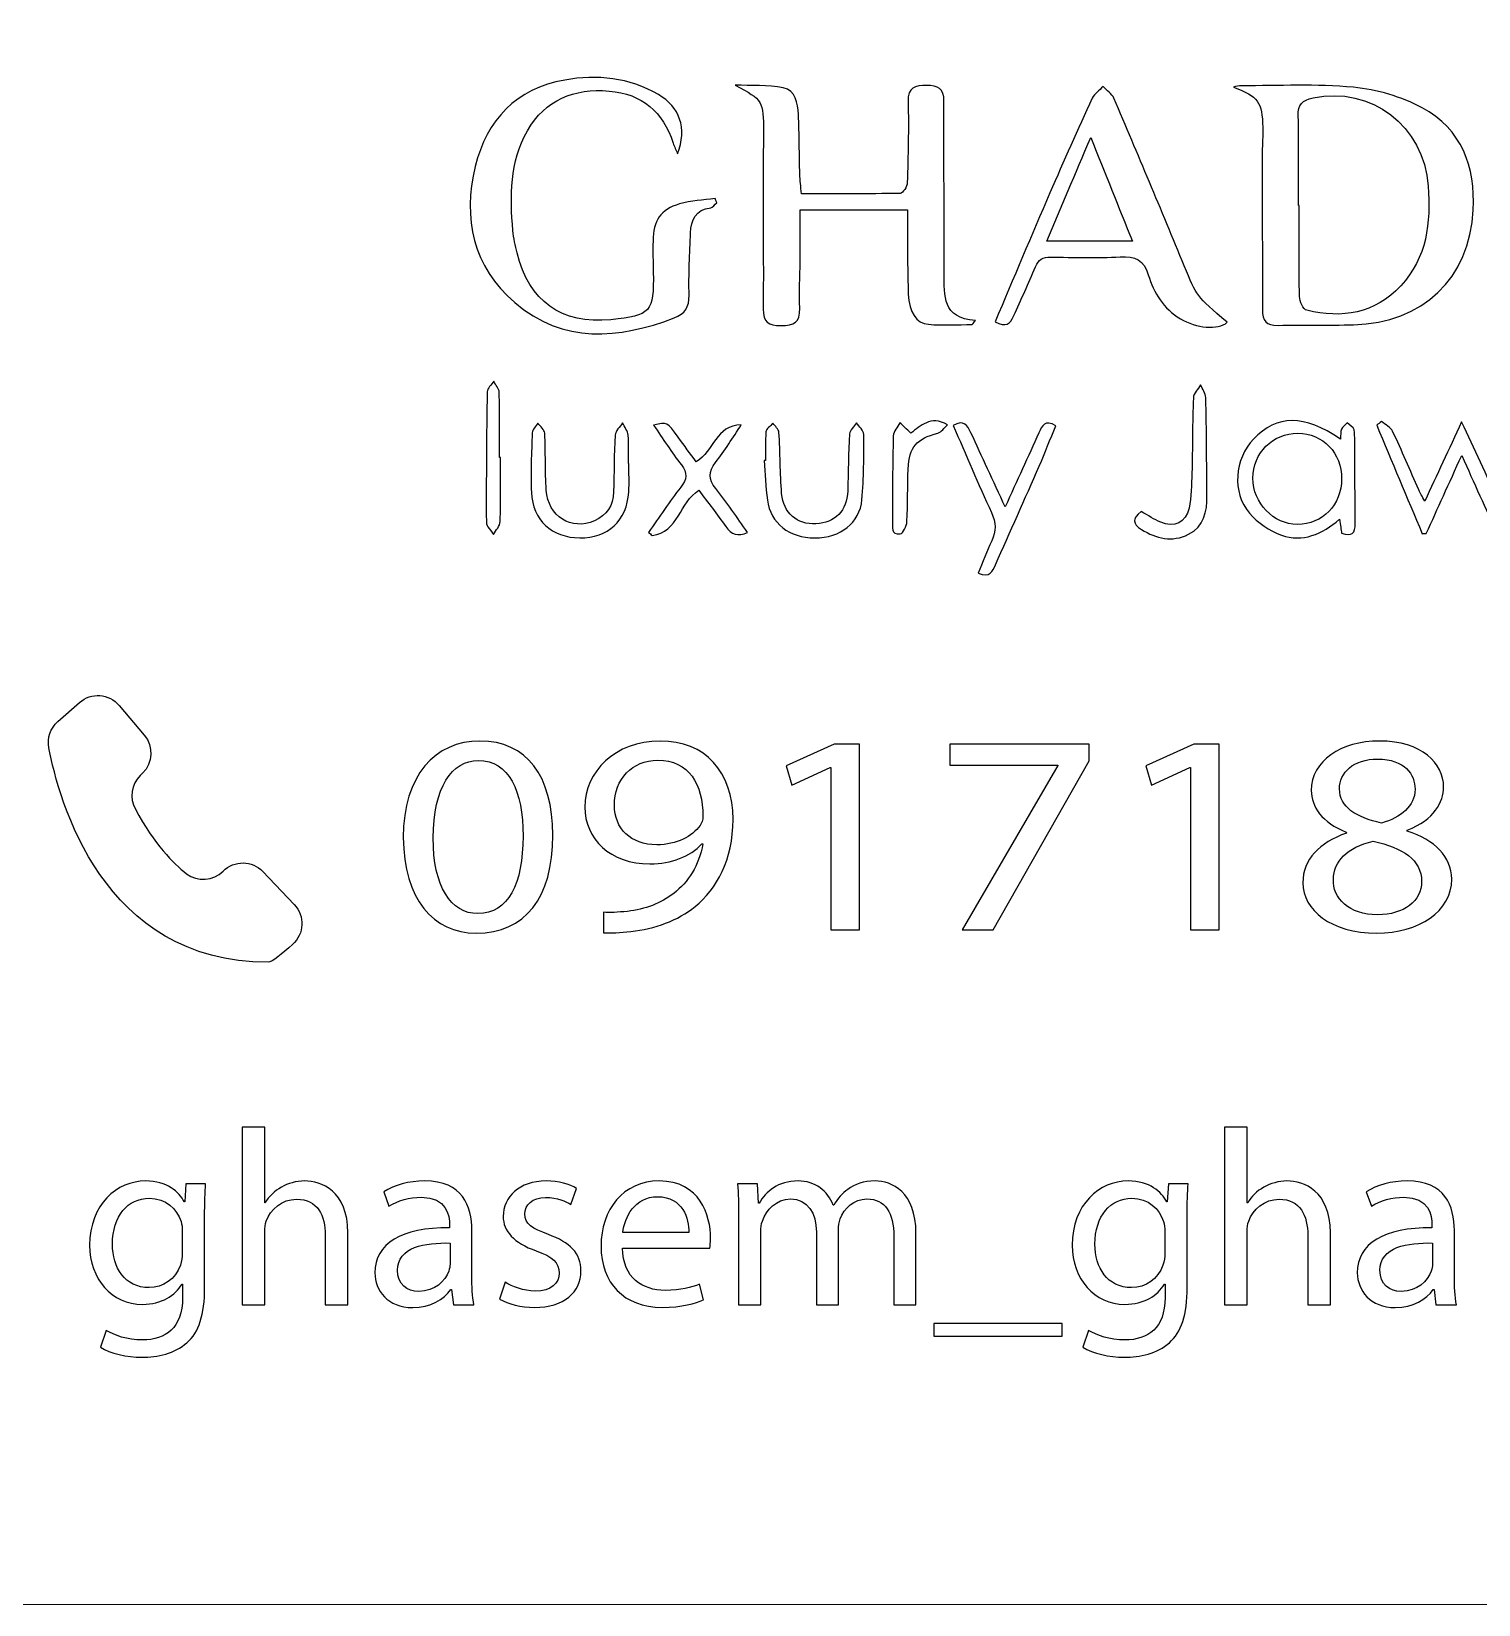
# Model space of a CAD drawing. Header units: millimetres. Extents: x -576 to 618, y 160 to 343.
# Drawn here: x 464.28 to 481.57, y 223.7 to 242.49 of the extents above; entities that cross this region are included whole.
import ezdxf

# ---------------------------------------------------------------- set-up
doc = ezdxf.new("R2010")
doc.units = ezdxf.units.MM
doc.header["$MEASUREMENT"] = 0
doc.layers.add('Layer 1', color=7, linetype='Continuous')

msp = doc.modelspace()

# ---------------------------------------------------------------- linework, layer by layer
at = {"layer": 'Layer 1', "color": 250, "lineweight": 18}
msp.add_open_spline([(461.3217, 263.5001), (461.3217, 263.5001), (495.1517, 263.5001), (495.1517, 263.5001), (496.7957, 263.5001), (498.1367, 262.1591), (498.1367, 260.5151), (498.1367, 260.5151), (498.1367, 226.6851), (498.1367, 226.6851), (498.1367, 225.0411), (496.7957, 223.7001), (495.1517, 223.7001), (495.1517, 223.7001), (461.3217, 223.7001), (461.3217, 223.7001), (459.6777, 223.7001), (458.3367, 225.0411), (458.3367, 226.6851), (458.3367, 226.6851), (458.3367, 260.5151), (458.3367, 260.5151), (458.3367, 262.1591), (459.6777, 263.5001), (461.3217, 263.5001)], degree=3, knots=[0, 0, 0, 0, 0.125, 0.125, 0.125, 0.25, 0.25, 0.25, 0.375, 0.375, 0.375, 0.5, 0.5, 0.5, 0.625, 0.625, 0.625, 0.75, 0.75, 0.75, 0.875, 0.875, 0.875, 1, 1, 1, 1], dxfattribs=at)
at = {"layer": 'Layer 1', "color": 230}
for points, knots in [([(471.998, 241.0265), (471.9802, 241.07), (471.9593, 241.1121), (471.9449, 241.1566), (471.8239, 241.5286), (471.5755, 241.7452), (471.1805, 241.7773), (470.7618, 241.8116), (470.4192, 241.6771), (470.2039, 241.3002), (469.9911, 240.9283), (469.9954, 240.5196), (470.0305, 240.1099), (470.0383, 240.0203), (470.0613, 239.9317), (470.0822, 239.844), (470.2174, 239.2684), (470.6126, 238.9875), (471.2026, 239.0465), (471.6778, 239.0946), (471.7172, 239.1389), (471.7072, 239.6122), (471.7047, 239.7367), (471.7028, 239.8616), (471.7044, 239.986), (471.7066, 240.2269), (471.7958, 240.3642), (472.0211, 240.4287), (472.158, 240.4678), (472.3044, 240.4733), (472.4463, 240.4939), (472.4529, 240.4768), (472.4594, 240.4602), (472.466, 240.4431), (472.442, 240.4222), (472.4195, 240.3851), (472.3933, 240.3826), (472.2111, 240.3632), (472.1606, 240.2366), (472.153, 240.0852), (472.1406, 239.8365), (472.13, 239.5869), (472.1353, 239.3376), (472.1381, 239.1966), (472.086, 239.1158), (471.958, 239.0674), (471.2912, 238.8141), (470.6332, 238.7564), (470.0526, 239.2524), (469.5524, 239.6802), (469.4298, 240.2547), (469.5812, 240.8756), (469.7172, 241.4321), (470.0716, 241.8081), (470.651, 241.909), (471.0355, 241.976), (471.4198, 241.9408), (471.7689, 241.7352), (472.0223, 241.5853), (472.1153, 241.338), (471.998, 241.0265)], [0, 0, 0, 0, 0.05, 0.05, 0.05, 0.1, 0.1, 0.1, 0.15, 0.15, 0.15, 0.2, 0.2, 0.2, 0.25, 0.25, 0.25, 0.3, 0.3, 0.3, 0.35, 0.35, 0.35, 0.4, 0.4, 0.4, 0.45, 0.45, 0.45, 0.5, 0.5, 0.5, 0.55, 0.55, 0.55, 0.6, 0.6, 0.6, 0.65, 0.65, 0.65, 0.7, 0.7, 0.7, 0.75, 0.75, 0.75, 0.8, 0.8, 0.8, 0.85, 0.85, 0.85, 0.9, 0.9, 0.9, 0.95, 0.95, 0.95, 1, 1, 1, 1]), ([(475.5177, 238.9875), (475.3436, 238.9875), (475.1686, 238.976), (474.996, 238.9913), (474.8466, 239.0043), (474.7627, 239.1345), (474.7542, 239.3517), (474.7436, 239.6234), (474.7455, 239.8958), (474.7427, 240.1682), (474.7421, 240.229), (474.7427, 240.2899), (474.7427, 240.3601), (474.7427, 240.3601), (473.4625, 240.3601), (473.4625, 240.3601), (473.4625, 240.1494), (473.4638, 239.9466), (473.4622, 239.7442), (473.4606, 239.557), (473.4457, 239.3694), (473.4563, 239.1828), (473.4659, 239.0088), (473.3861, 238.9776), (473.2335, 238.9766), (473.0831, 238.9753), (473.0185, 239.0159), (473.0204, 239.176), (473.0254, 239.6746), (473.0191, 240.1738), (473.0185, 240.6727), (473.0185, 240.8771), (473.0229, 241.0811), (473.0232, 241.2852), (473.0238, 241.6611), (473.0176, 241.6702), (472.6865, 241.8478), (472.8784, 241.839), (473.0746, 241.8518), (473.2609, 241.8147), (473.4073, 241.7853), (473.4354, 241.6312), (473.4413, 241.4977), (473.4519, 241.2596), (473.4516, 241.0215), (473.4581, 240.7835), (473.4603, 240.7108), (473.4697, 240.639), (473.4769, 240.5497), (473.8787, 240.5497), (474.2687, 240.547), (474.6584, 240.5554), (474.6884, 240.556), (474.7402, 240.6369), (474.7417, 240.6818), (474.7517, 241.0047), (474.7599, 241.3282), (474.7515, 241.6509), (474.7468, 241.8243), (474.8338, 241.8437), (474.9717, 241.8437), (475.1087, 241.8437), (475.181, 241.811), (475.1801, 241.6533), (475.1767, 240.9673), (475.1839, 240.2811), (475.1842, 239.5947), (475.1842, 239.3342), (475.1567, 239.0621), (475.5561, 239.0384), (475.5433, 239.0212), (475.5306, 239.0047), (475.5177, 238.9875)], [0, 0, 0, 0, 0.0416667, 0.0416667, 0.0416667, 0.0833333, 0.0833333, 0.0833333, 0.125, 0.125, 0.125, 0.1666667, 0.1666667, 0.1666667, 0.2083333, 0.2083333, 0.2083333, 0.25, 0.25, 0.25, 0.2916667, 0.2916667, 0.2916667, 0.3333333, 0.3333333, 0.3333333, 0.375, 0.375, 0.375, 0.4166667, 0.4166667, 0.4166667, 0.4583333, 0.4583333, 0.4583333, 0.5, 0.5, 0.5, 0.5416667, 0.5416667, 0.5416667, 0.5833333, 0.5833333, 0.5833333, 0.625, 0.625, 0.625, 0.6666667, 0.6666667, 0.6666667, 0.7083333, 0.7083333, 0.7083333, 0.75, 0.75, 0.75, 0.7916667, 0.7916667, 0.7916667, 0.8333333, 0.8333333, 0.8333333, 0.875, 0.875, 0.875, 0.9166667, 0.9166667, 0.9166667, 0.9583333, 0.9583333, 0.9583333, 1, 1, 1, 1]), ([(475.7905, 239.0221), (476.0117, 239.5426), (476.226, 240.053), (476.4457, 240.561), (476.6098, 240.9401), (476.779, 241.3173), (476.952, 241.6924), (476.9771, 241.7467), (477.0363, 241.785), (477.0797, 241.8306), (477.124, 241.7844), (477.1864, 241.746), (477.2101, 241.6908), (477.494, 241.0247), (477.7755, 240.3575), (478.0507, 239.6877), (478.1976, 239.3304), (478.1917, 239.328), (478.5636, 239.0147), (478.4529, 238.9208), (478.1923, 238.9429), (478.0039, 239.0574), (477.803, 239.1791), (477.6862, 239.3666), (477.621, 239.5804), (477.5661, 239.761), (477.4632, 239.8063), (477.2859, 239.7965), (477.0092, 239.7816), (476.7308, 239.7894), (476.4532, 239.7944), (476.3611, 239.7959), (476.3099, 239.766), (476.2741, 239.6789), (476.192, 239.4802), (476.0984, 239.2864), (476.0123, 239.0895), (475.9721, 238.9975), (475.919, 238.9492), (475.7905, 239.0221)], [0, 0, 0, 0, 0.0769231, 0.0769231, 0.0769231, 0.1538462, 0.1538462, 0.1538462, 0.2307692, 0.2307692, 0.2307692, 0.3076923, 0.3076923, 0.3076923, 0.3846154, 0.3846154, 0.3846154, 0.4615385, 0.4615385, 0.4615385, 0.5384615, 0.5384615, 0.5384615, 0.6153846, 0.6153846, 0.6153846, 0.6923077, 0.6923077, 0.6923077, 0.7692308, 0.7692308, 0.7692308, 0.8461538, 0.8461538, 0.8461538, 0.9230769, 0.9230769, 0.9230769, 1, 1, 1, 1]), ([(478.6398, 241.8248), (478.6707, 241.8304), (478.7013, 241.841), (478.7318, 241.8407), (479.1793, 241.8386), (479.6292, 241.8635), (480.0725, 241.8217), (480.3521, 241.7951), (480.6442, 241.7097), (480.8916, 241.5774), (481.3652, 241.325), (481.5293, 240.8704), (481.5022, 240.3583), (481.4582, 239.5337), (480.9, 239.0076), (480.0709, 238.9852), (479.7715, 238.9768), (479.471, 238.9876), (479.1711, 238.9786), (479.0277, 238.9745), (478.9833, 239.0348), (478.9836, 239.1686), (478.9852, 239.7518), (478.9808, 240.3349), (478.9799, 240.9178), (478.9799, 241.0594), (478.9893, 241.2008), (478.9873, 241.3424), (478.9833, 241.6466), (478.9312, 241.7134), (478.6398, 241.8248)], [0, 0, 0, 0, 0.1, 0.1, 0.1, 0.2, 0.2, 0.2, 0.3, 0.3, 0.3, 0.4, 0.4, 0.4, 0.5, 0.5, 0.5, 0.6, 0.6, 0.6, 0.7, 0.7, 0.7, 0.8, 0.8, 0.8, 0.9, 0.9, 0.9, 1, 1, 1, 1]), ([(479.4142, 240.4117), (479.4142, 240.4117), (479.4227, 240.4117), (479.4227, 240.4117), (479.4227, 240.0494), (479.4188, 239.6869), (479.4267, 239.3246), (479.4282, 239.2663), (479.4723, 239.168), (479.5131, 239.158), (479.9362, 239.0569), (480.3262, 239.1181), (480.6358, 239.4498), (480.9509, 239.787), (480.9958, 240.2073), (480.9642, 240.6407), (480.9115, 241.3646), (480.28, 241.8413), (479.5887, 241.695), (479.4607, 241.6681), (479.4082, 241.6176), (479.4114, 241.4819), (479.4202, 241.1252), (479.4142, 240.7686), (479.4142, 240.4117)], [0, 0, 0, 0, 0.125, 0.125, 0.125, 0.25, 0.25, 0.25, 0.375, 0.375, 0.375, 0.5, 0.5, 0.5, 0.625, 0.625, 0.625, 0.75, 0.75, 0.75, 0.875, 0.875, 0.875, 1, 1, 1, 1]), ([(476.9324, 241.2237), (476.7455, 240.7825), (476.5786, 240.3879), (476.4073, 239.9828), (476.4073, 239.9828), (477.4313, 239.9828), (477.4313, 239.9828), (477.2663, 240.3931), (477.1093, 240.7838), (476.9324, 241.2237)], [0, 0, 0, 0, 0.3333333, 0.3333333, 0.3333333, 0.6666667, 0.6666667, 0.6666667, 1, 1, 1, 1]), ([(469.8829, 237.3994), (469.8829, 237.1452), (469.8876, 236.8905), (469.8791, 236.6365), (469.8773, 236.5835), (469.8277, 236.5321), (469.7999, 236.4799), (469.7696, 236.5286), (469.7138, 236.5773), (469.7135, 236.6263), (469.711, 237.146), (469.7153, 237.6662), (469.7247, 238.186), (469.7253, 238.2278), (469.7743, 238.269), (469.8011, 238.3101), (469.8242, 238.2665), (469.8664, 238.2235), (469.8676, 238.1794), (469.8738, 237.9196), (469.8705, 237.6593), (469.8705, 237.3994), (469.8705, 237.3994), (469.8829, 237.3994), (469.8829, 237.3994)], [0, 0, 0, 0, 0.125, 0.125, 0.125, 0.25, 0.25, 0.25, 0.375, 0.375, 0.375, 0.5, 0.5, 0.5, 0.625, 0.625, 0.625, 0.75, 0.75, 0.75, 0.875, 0.875, 0.875, 1, 1, 1, 1]), ([(477.5364, 236.7547), (477.6209, 236.7075), (477.6917, 236.6595), (477.7688, 236.6264), (477.9261, 236.5588), (478.0727, 236.6258), (478.1073, 236.7943), (478.1354, 236.9309), (478.1376, 237.0739), (478.1414, 237.2149), (478.1495, 237.5144), (478.1473, 237.8142), (478.1595, 238.1138), (478.1616, 238.1656), (478.2153, 238.2159), (478.2453, 238.2664), (478.2671, 238.2161), (478.3067, 238.1659), (478.308, 238.1154), (478.3164, 237.725), (478.317, 237.3347), (478.3213, 236.944), (478.3236, 236.7534), (478.2876, 236.5768), (478.1008, 236.4826), (477.9051, 236.3844), (477.7167, 236.4308), (477.5379, 236.5413), (477.4319, 236.6071), (477.4281, 236.6742), (477.5364, 236.7547)], [0, 0, 0, 0, 0.1, 0.1, 0.1, 0.2, 0.2, 0.2, 0.3, 0.3, 0.3, 0.4, 0.4, 0.4, 0.5, 0.5, 0.5, 0.6, 0.6, 0.6, 0.7, 0.7, 0.7, 0.8, 0.8, 0.8, 0.9, 0.9, 0.9, 1, 1, 1, 1]), ([(474.7844, 237.6925), (474.9015, 237.7736), (475.0154, 237.9078), (475.2235, 237.7912), (475.1798, 237.7522), (475.1492, 237.7025), (475.1083, 237.6917), (474.8503, 237.6223), (474.7658, 237.5316), (474.7523, 237.2623), (474.7417, 237.0535), (474.7501, 236.8439), (474.7383, 236.6352), (474.7352, 236.5824), (474.6925, 236.4931), (474.6574, 236.4882), (474.5395, 236.4701), (474.5655, 236.5746), (474.5655, 236.6408), (474.5648, 236.9802), (474.5651, 237.3194), (474.5745, 237.6582), (474.5761, 237.7113), (474.6257, 237.7628), (474.6531, 237.8149), (474.6927, 237.7781), (474.7321, 237.7413), (474.7844, 237.6925)], [0, 0, 0, 0, 0.1111111, 0.1111111, 0.1111111, 0.2222222, 0.2222222, 0.2222222, 0.3333333, 0.3333333, 0.3333333, 0.4444444, 0.4444444, 0.4444444, 0.5555556, 0.5555556, 0.5555556, 0.6666667, 0.6666667, 0.6666667, 0.7777778, 0.7777778, 0.7777778, 0.8888889, 0.8888889, 0.8888889, 1, 1, 1, 1]), ([(479.9155, 237.6208), (479.9202, 237.672), (479.9158, 237.7088), (479.9286, 237.7372), (479.942, 237.7668), (479.9722, 237.7884), (479.9957, 237.8137), (480.0241, 237.7866), (480.0731, 237.7619), (480.078, 237.7307), (480.0915, 237.6473), (480.0874, 237.5616), (480.088, 237.4764), (480.0896, 237.1881), (480.089, 236.8995), (480.0927, 236.6109), (480.0939, 236.4979), (480.0527, 236.452), (479.9301, 236.4948), (479.923, 236.5404), (479.9155, 236.5894), (479.9042, 236.6621), (479.6959, 236.4845), (479.4649, 236.3819), (479.211, 236.4726), (479.0696, 236.5232), (478.9274, 236.6199), (478.8297, 236.7342), (478.6166, 236.9837), (478.6515, 237.3843), (478.878, 237.6205), (479.1573, 237.9126), (479.4786, 237.9169), (479.9155, 237.6208)], [0, 0, 0, 0, 0.0909091, 0.0909091, 0.0909091, 0.1818182, 0.1818182, 0.1818182, 0.2727273, 0.2727273, 0.2727273, 0.3636364, 0.3636364, 0.3636364, 0.4545455, 0.4545455, 0.4545455, 0.5454545, 0.5454545, 0.5454545, 0.6363636, 0.6363636, 0.6363636, 0.7272727, 0.7272727, 0.7272727, 0.8181818, 0.8181818, 0.8181818, 0.9090909, 0.9090909, 0.9090909, 1, 1, 1, 1]), ([(471.4159, 237.3272), (471.4159, 237.2142), (471.4218, 237.1004), (471.4149, 236.9881), (471.394, 236.6458), (471.1675, 236.4361), (470.8296, 236.4398), (470.496, 236.4439), (470.2667, 236.6508), (470.2526, 236.9815), (470.2424, 237.2183), (470.2526, 237.4564), (470.262, 237.6939), (470.2636, 237.7338), (470.3051, 237.7721), (470.3285, 237.8111), (470.3572, 237.7705), (470.4084, 237.7313), (470.4105, 237.6892), (470.4231, 237.4636), (470.4146, 237.2364), (470.4296, 237.0108), (470.4505, 236.6973), (470.7291, 236.5235), (471.0043, 236.6433), (471.1541, 236.7085), (471.2305, 236.8261), (471.2343, 236.9883), (471.2402, 237.2149), (471.238, 237.4411), (471.2521, 237.667), (471.2549, 237.7176), (471.3098, 237.765), (471.341, 237.8142), (471.364, 237.7646), (471.4028, 237.717), (471.4071, 237.6661), (471.4175, 237.554), (471.4102, 237.4402), (471.4102, 237.3272), (471.4102, 237.3272), (471.4159, 237.3272), (471.4159, 237.3272)], [0, 0, 0, 0, 0.0714286, 0.0714286, 0.0714286, 0.1428571, 0.1428571, 0.1428571, 0.2142857, 0.2142857, 0.2142857, 0.2857143, 0.2857143, 0.2857143, 0.3571429, 0.3571429, 0.3571429, 0.4285714, 0.4285714, 0.4285714, 0.5, 0.5, 0.5, 0.5714286, 0.5714286, 0.5714286, 0.6428571, 0.6428571, 0.6428571, 0.7142857, 0.7142857, 0.7142857, 0.7857143, 0.7857143, 0.7857143, 0.8571429, 0.8571429, 0.8571429, 0.9285714, 0.9285714, 0.9285714, 1, 1, 1, 1]), ([(472.8351, 236.5048), (472.7138, 236.4524), (472.6401, 236.4817), (472.5749, 236.575), (472.4716, 236.7229), (472.3593, 236.8646), (472.251, 237.0087), (472.0233, 236.8696), (472.0068, 236.5058), (471.6945, 236.4693), (471.68, 236.4814), (471.6657, 236.4936), (471.6517, 236.5054), (471.7793, 236.6868), (471.9004, 236.8733), (472.037, 237.0471), (472.1122, 237.1432), (472.1187, 237.2143), (472.0429, 237.3123), (471.9265, 237.463), (471.8236, 237.6246), (471.7122, 237.7853), (471.872, 237.8284), (471.8716, 237.828), (472.0058, 237.6415), (472.0773, 237.5417), (472.1512, 237.4437), (472.2204, 237.3497), (472.4352, 237.4745), (472.4501, 237.7882), (472.7593, 237.79), (472.6576, 237.6393), (472.5631, 237.4827), (472.4514, 237.3397), (472.364, 237.2278), (472.3628, 237.1416), (472.453, 237.0303), (472.5871, 236.8643), (472.705, 236.6855), (472.8351, 236.5048)], [0, 0, 0, 0, 0.0769231, 0.0769231, 0.0769231, 0.1538462, 0.1538462, 0.1538462, 0.2307692, 0.2307692, 0.2307692, 0.3076923, 0.3076923, 0.3076923, 0.3846154, 0.3846154, 0.3846154, 0.4615385, 0.4615385, 0.4615385, 0.5384615, 0.5384615, 0.5384615, 0.6153846, 0.6153846, 0.6153846, 0.6923077, 0.6923077, 0.6923077, 0.7692308, 0.7692308, 0.7692308, 0.8461538, 0.8461538, 0.8461538, 0.9230769, 0.9230769, 0.9230769, 1, 1, 1, 1]), ([(473.0498, 237.3662), (473.0498, 237.4795), (473.043, 237.5937), (473.0539, 237.706), (473.0573, 237.7428), (473.1078, 237.7752), (473.1366, 237.8096), (473.1618, 237.7734), (473.2068, 237.7382), (473.2093, 237.7004), (473.2242, 237.4576), (473.2215, 237.2133), (473.2411, 236.9706), (473.2601, 236.7357), (473.4267, 236.5971), (473.6504, 236.6087), (473.8801, 236.6202), (474.0208, 236.7628), (474.0305, 237.0014), (474.0392, 237.228), (474.0376, 237.4548), (474.0517, 237.681), (474.0545, 237.7272), (474.1069, 237.7703), (474.1362, 237.8146), (474.1659, 237.7687), (474.2208, 237.7225), (474.2211, 237.6761), (474.2226, 237.4162), (474.2245, 237.1547), (474.2005, 236.8964), (474.1743, 236.6158), (473.9428, 236.4402), (473.6386, 236.4405), (473.3303, 236.4408), (473.1091, 236.6121), (473.0704, 236.8923), (473.0492, 237.0486), (473.0445, 237.2074), (473.0326, 237.3653), (473.0383, 237.3656), (473.0439, 237.3659), (473.0498, 237.3662)], [0, 0, 0, 0, 0.0714286, 0.0714286, 0.0714286, 0.1428571, 0.1428571, 0.1428571, 0.2142857, 0.2142857, 0.2142857, 0.2857143, 0.2857143, 0.2857143, 0.3571429, 0.3571429, 0.3571429, 0.4285714, 0.4285714, 0.4285714, 0.5, 0.5, 0.5, 0.5714286, 0.5714286, 0.5714286, 0.6428571, 0.6428571, 0.6428571, 0.7142857, 0.7142857, 0.7142857, 0.7857143, 0.7857143, 0.7857143, 0.8571429, 0.8571429, 0.8571429, 0.9285714, 0.9285714, 0.9285714, 1, 1, 1, 1]), ([(476.5153, 237.78), (476.4498, 237.6187), (476.3877, 237.4567), (476.3181, 237.2976), (476.1455, 236.9042), (475.9702, 236.512), (475.7948, 236.1198), (475.7605, 236.0431), (475.7281, 235.956), (475.5892, 236.0184), (475.6426, 236.1482), (475.69, 236.2786), (475.7499, 236.4037), (475.8058, 236.5201), (475.802, 236.6231), (475.7474, 236.7419), (475.5892, 237.0846), (475.4432, 237.4328), (475.2904, 237.7835), (475.4176, 237.8558), (475.4617, 237.785), (475.5022, 237.6961), (475.6329, 237.4097), (475.7658, 237.1242), (475.9116, 236.8091), (476.0544, 237.1242), (476.1839, 237.4106), (476.3144, 237.6964), (476.3503, 237.7744), (476.3849, 237.8596), (476.5153, 237.78)], [0, 0, 0, 0, 0.1, 0.1, 0.1, 0.2, 0.2, 0.2, 0.3, 0.3, 0.3, 0.4, 0.4, 0.4, 0.5, 0.5, 0.5, 0.6, 0.6, 0.6, 0.7, 0.7, 0.7, 0.8, 0.8, 0.8, 0.9, 0.9, 0.9, 1, 1, 1, 1]), ([(479.4066, 237.6898), (479.1071, 237.6917), (478.8696, 237.4539), (478.8696, 237.1519), (478.87, 236.858), (479.1186, 236.6003), (479.4012, 236.6009), (479.7018, 236.6015), (479.9277, 236.8339), (479.9301, 237.1453), (479.9326, 237.4549), (479.7083, 237.6879), (479.4066, 237.6898)], [0, 0, 0, 0, 0.25, 0.25, 0.25, 0.5, 0.5, 0.5, 0.75, 0.75, 0.75, 1, 1, 1, 1]), ([(481.3643, 237.4238), (481.2117, 237.0875), (481.0766, 236.7908), (480.9418, 236.494), (480.9256, 236.4924), (480.909, 236.4912), (480.8925, 236.49), (480.7116, 236.9218), (480.5302, 237.3533), (480.349, 237.7851), (480.368, 237.8004), (480.3864, 237.816), (480.4052, 237.8317), (480.4507, 237.7927), (480.5153, 237.7627), (480.539, 237.7131), (480.6491, 237.4831), (480.7475, 237.2482), (480.8507, 237.0151), (480.8685, 236.9754), (480.8909, 236.938), (480.9225, 236.8784), (481.0694, 237.1945), (481.2068, 237.4903), (481.3634, 237.8266), (481.5191, 237.4925), (481.6576, 237.1945), (481.8099, 236.8675), (481.9424, 237.1633), (482.0585, 237.4322), (482.1846, 237.6965), (482.211, 237.7521), (482.2757, 237.7889), (482.3225, 237.8344), (482.3446, 237.8191), (482.3664, 237.8035), (482.388, 237.788), (482.2045, 237.3561), (482.0208, 236.9243), (481.8373, 236.4931), (481.8205, 236.4922), (481.8033, 236.4912), (481.7868, 236.4906), (481.651, 236.7901), (481.5153, 237.0896), (481.3643, 237.4238)], [0, 0, 0, 0, 0.0666667, 0.0666667, 0.0666667, 0.1333333, 0.1333333, 0.1333333, 0.2, 0.2, 0.2, 0.2666667, 0.2666667, 0.2666667, 0.3333333, 0.3333333, 0.3333333, 0.4, 0.4, 0.4, 0.4666667, 0.4666667, 0.4666667, 0.5333333, 0.5333333, 0.5333333, 0.6, 0.6, 0.6, 0.6666667, 0.6666667, 0.6666667, 0.7333333, 0.7333333, 0.7333333, 0.8, 0.8, 0.8, 0.8666667, 0.8666667, 0.8666667, 0.9333333, 0.9333333, 0.9333333, 1, 1, 1, 1]), ([(465.5781, 233.6016), (465.5781, 233.6016), (465.6074, 233.6304), (465.6074, 233.6304), (465.7313, 233.7527), (465.7407, 233.9498), (465.628, 234.0828), (465.628, 234.0828), (465.3285, 234.4381), (465.3285, 234.4381), (465.2077, 234.5811), (464.9934, 234.5967), (464.8533, 234.4734), (464.8533, 234.4734), (464.5956, 234.2463), (464.5956, 234.2463), (464.507, 234.1683), (464.4667, 234.05), (464.4886, 233.9337), (464.605, 233.309), (465.126, 231.372), (467.1057, 231.372), (467.1503, 231.372), (467.2779, 231.4753), (467.3984, 231.5824), (467.5394, 231.7084), (467.5488, 231.9253), (467.4187, 232.0619), (467.4187, 232.0619), (467.0455, 232.4541), (467.0455, 232.4541), (466.9166, 232.5898), (466.701, 232.5927), (466.5684, 232.46), (466.4502, 232.3417), (466.2639, 232.3284), (466.131, 232.4295), (465.9709, 232.5511), (465.7534, 232.7779), (465.521, 233.1998), (465.4486, 233.3312), (465.4714, 233.4966), (465.5781, 233.6016)], [0, 0, 0, 0, 0.0714286, 0.0714286, 0.0714286, 0.1428571, 0.1428571, 0.1428571, 0.2142857, 0.2142857, 0.2142857, 0.2857143, 0.2857143, 0.2857143, 0.3571429, 0.3571429, 0.3571429, 0.4285714, 0.4285714, 0.4285714, 0.5, 0.5, 0.5, 0.5714286, 0.5714286, 0.5714286, 0.6428571, 0.6428571, 0.6428571, 0.7142857, 0.7142857, 0.7142857, 0.7857143, 0.7857143, 0.7857143, 0.8571429, 0.8571429, 0.8571429, 0.9285714, 0.9285714, 0.9285714, 1, 1, 1, 1]), ([(470.5079, 232.8904), (470.5079, 232.1363), (470.1759, 231.7197), (469.5924, 231.7197), (469.078, 231.7197), (468.7295, 232.1259), (468.7213, 232.8601), (468.7213, 233.6039), (469.1023, 234.0136), (469.6371, 234.0136), (470.1922, 234.0136), (470.5079, 233.5971), (470.5079, 232.8904)], [0, 0, 0, 0, 0.25, 0.25, 0.25, 0.5, 0.5, 0.5, 0.75, 0.75, 0.75, 1, 1, 1, 1]), ([(471.1126, 231.969), (471.1897, 231.9621), (471.2789, 231.969), (471.4003, 231.979), (471.6068, 232.0034), (471.8015, 232.0748), (471.9513, 232.1943), (472.1258, 232.3275), (472.2512, 232.5219), (472.2998, 232.7846), (472.2998, 232.7846), (472.2877, 232.7846), (472.2877, 232.7846), (472.1419, 232.6345), (471.9314, 232.5459), (471.6677, 232.5459), (471.1937, 232.5459), (470.8898, 232.8464), (470.8898, 233.2251), (470.8898, 233.6448), (471.2505, 234.0136), (471.7894, 234.0136), (472.3282, 234.0136), (472.6605, 233.6448), (472.6605, 233.0785), (472.6605, 232.5902), (472.4658, 232.2489), (472.2066, 232.0373), (472.0041, 231.8701), (471.7245, 231.7677), (471.4408, 231.7403), (471.3114, 231.7232), (471.1978, 231.7197), (471.1126, 231.7232), (471.1126, 231.7232), (471.1126, 231.969), (471.1126, 231.969)], [0, 0, 0, 0, 0.0833333, 0.0833333, 0.0833333, 0.1666667, 0.1666667, 0.1666667, 0.25, 0.25, 0.25, 0.3333333, 0.3333333, 0.3333333, 0.4166667, 0.4166667, 0.4166667, 0.5, 0.5, 0.5, 0.5833333, 0.5833333, 0.5833333, 0.6666667, 0.6666667, 0.6666667, 0.75, 0.75, 0.75, 0.8333333, 0.8333333, 0.8333333, 0.9166667, 0.9166667, 0.9166667, 1, 1, 1, 1]), ([(473.8281, 233.6961), (473.8281, 233.6961), (473.82, 233.6961), (473.82, 233.6961), (473.82, 233.6961), (473.3623, 233.488), (473.3623, 233.488), (473.3623, 233.488), (473.2933, 233.7167), (473.2933, 233.7167), (473.2933, 233.7167), (473.8686, 233.976), (473.8686, 233.976), (473.8686, 233.976), (474.1725, 233.976), (474.1725, 233.976), (474.1725, 233.976), (474.1725, 231.7573), (474.1725, 231.7573), (474.1725, 231.7573), (473.8281, 231.7573), (473.8281, 231.7573), (473.8281, 231.7573), (473.8281, 233.6961), (473.8281, 233.6961)], [0, 0, 0, 0, 0.125, 0.125, 0.125, 0.25, 0.25, 0.25, 0.375, 0.375, 0.375, 0.5, 0.5, 0.5, 0.625, 0.625, 0.625, 0.75, 0.75, 0.75, 0.875, 0.875, 0.875, 1, 1, 1, 1]), ([(476.9124, 233.9761), (476.9124, 233.9761), (476.9124, 233.778), (476.9124, 233.778), (476.9124, 233.778), (475.7657, 231.7574), (475.7657, 231.7574), (475.7657, 231.7574), (475.3972, 231.7574), (475.3972, 231.7574), (475.3972, 231.7574), (476.5397, 233.7203), (476.5397, 233.7203), (476.5397, 233.7203), (476.5397, 233.7269), (476.5397, 233.7269), (476.5397, 233.7269), (475.2512, 233.7269), (475.2512, 233.7269), (475.2512, 233.7269), (475.2512, 233.9761), (475.2512, 233.9761), (475.2512, 233.9761), (476.9124, 233.9761), (476.9124, 233.9761)], [0, 0, 0, 0, 0.125, 0.125, 0.125, 0.25, 0.25, 0.25, 0.375, 0.375, 0.375, 0.5, 0.5, 0.5, 0.625, 0.625, 0.625, 0.75, 0.75, 0.75, 0.875, 0.875, 0.875, 1, 1, 1, 1]), ([(478.1246, 233.6961), (478.1246, 233.6961), (478.1164, 233.6961), (478.1164, 233.6961), (478.1164, 233.6961), (477.6587, 233.488), (477.6587, 233.488), (477.6587, 233.488), (477.5899, 233.7167), (477.5899, 233.7167), (477.5899, 233.7167), (478.1652, 233.976), (478.1652, 233.976), (478.1652, 233.976), (478.4691, 233.976), (478.4691, 233.976), (478.4691, 233.976), (478.4691, 231.7573), (478.4691, 231.7573), (478.4691, 231.7573), (478.1246, 231.7573), (478.1246, 231.7573), (478.1246, 231.7573), (478.1246, 233.6961), (478.1246, 233.6961)], [0, 0, 0, 0, 0.125, 0.125, 0.125, 0.25, 0.25, 0.25, 0.375, 0.375, 0.375, 0.5, 0.5, 0.5, 0.625, 0.625, 0.625, 0.75, 0.75, 0.75, 0.875, 0.875, 0.875, 1, 1, 1, 1]), ([(479.4668, 232.3206), (479.4668, 232.6004), (479.6652, 232.7986), (479.9891, 232.9147), (479.9891, 232.9147), (479.9854, 232.9246), (479.9854, 232.9246), (479.6936, 233.0407), (479.5679, 233.2319), (479.5679, 233.4232), (479.5679, 233.7749), (479.9205, 234.0135), (480.3822, 234.0135), (480.8927, 234.0135), (481.1479, 233.7439), (481.1479, 233.4676), (481.1479, 233.28), (481.0387, 233.0785), (480.7145, 232.9486), (480.7145, 232.9486), (480.7145, 232.9384), (480.7145, 232.9384), (481.0425, 232.8292), (481.2453, 232.6345), (481.2453, 232.3649), (481.2453, 231.9792), (480.8525, 231.72), (480.3501, 231.72), (479.7988, 231.72), (479.4668, 231.9961), (479.4668, 232.3206)], [0, 0, 0, 0, 0.1, 0.1, 0.1, 0.2, 0.2, 0.2, 0.3, 0.3, 0.3, 0.4, 0.4, 0.4, 0.5, 0.5, 0.5, 0.6, 0.6, 0.6, 0.7, 0.7, 0.7, 0.8, 0.8, 0.8, 0.9, 0.9, 0.9, 1, 1, 1, 1]), ([(469.078, 232.8564), (469.078, 232.2795), (469.2885, 231.9521), (469.6128, 231.9521), (469.9772, 231.9521), (470.1516, 232.3103), (470.1516, 232.8769), (470.1516, 233.423), (469.9856, 233.7814), (469.6168, 233.7814), (469.3048, 233.7814), (469.078, 233.4607), (469.078, 232.8564)], [0, 0, 0, 0, 0.25, 0.25, 0.25, 0.5, 0.5, 0.5, 0.75, 0.75, 0.75, 1, 1, 1, 1]), ([(471.2425, 233.2457), (471.2425, 232.969), (471.4408, 232.7746), (471.7488, 232.7746), (471.9879, 232.7746), (472.1744, 232.8736), (472.2674, 233.0064), (472.2877, 233.0339), (472.2998, 233.0682), (472.2998, 233.116), (472.2998, 233.4947), (472.1339, 233.7852), (471.761, 233.7852), (471.4571, 233.7852), (471.2425, 233.5596), (471.2425, 233.2457)], [0, 0, 0, 0, 0.2, 0.2, 0.2, 0.4, 0.4, 0.4, 0.6, 0.6, 0.6, 0.8, 0.8, 0.8, 1, 1, 1, 1]), ([(479.9043, 233.4435), (479.9043, 233.2217), (480.103, 233.1022), (480.4065, 233.0342), (480.6334, 233.0991), (480.8078, 233.2354), (480.8078, 233.4369), (480.8078, 233.6145), (480.682, 233.7986), (480.3622, 233.7986), (480.0665, 233.7986), (479.9043, 233.6348), (479.9043, 233.4435)], [0, 0, 0, 0, 0.25, 0.25, 0.25, 0.5, 0.5, 0.5, 0.75, 0.75, 0.75, 1, 1, 1, 1]), ([(480.8848, 232.334), (480.8848, 232.6039), (480.6621, 232.7336), (480.3052, 232.8189), (479.9975, 232.744), (479.8316, 232.5733), (479.8316, 232.3615), (479.8194, 232.1365), (480.0219, 231.9383), (480.3579, 231.9383), (480.678, 231.9383), (480.8848, 232.1056), (480.8848, 232.334)], [0, 0, 0, 0, 0.25, 0.25, 0.25, 0.5, 0.5, 0.5, 0.75, 0.75, 0.75, 1, 1, 1, 1]), ([(466.7963, 229.4023), (466.7963, 229.4023), (467.0662, 229.4023), (467.0662, 229.4023), (467.0662, 229.4023), (467.0662, 228.499), (467.0662, 228.499), (467.0662, 228.499), (467.0721, 228.499), (467.0721, 228.499), (467.1152, 228.5742), (467.1826, 228.6401), (467.2653, 228.6847), (467.3451, 228.7296), (467.44, 228.7592), (467.5414, 228.7592), (467.7407, 228.7592), (468.0597, 228.6401), (468.0597, 228.1405), (468.0597, 228.1405), (468.0597, 227.2794), (468.0597, 227.2794), (468.0597, 227.2794), (467.7897, 227.2794), (467.7897, 227.2794), (467.7897, 227.2794), (467.7897, 228.1106), (467.7897, 228.1106), (467.7897, 228.3436), (467.7008, 228.5411), (467.4462, 228.5411), (467.2715, 228.5411), (467.1336, 228.4214), (467.0846, 228.2778), (467.0694, 228.2423), (467.0662, 228.2032), (467.0662, 228.1524), (467.0662, 228.1524), (467.0662, 227.2794), (467.0662, 227.2794), (467.0662, 227.2794), (466.7963, 227.2794), (466.7963, 227.2794), (466.7963, 227.2794), (466.7963, 229.4023), (466.7963, 229.4023)], [0, 0, 0, 0, 0.0666667, 0.0666667, 0.0666667, 0.1333333, 0.1333333, 0.1333333, 0.2, 0.2, 0.2, 0.2666667, 0.2666667, 0.2666667, 0.3333333, 0.3333333, 0.3333333, 0.4, 0.4, 0.4, 0.4666667, 0.4666667, 0.4666667, 0.5333333, 0.5333333, 0.5333333, 0.6, 0.6, 0.6, 0.6666667, 0.6666667, 0.6666667, 0.7333333, 0.7333333, 0.7333333, 0.8, 0.8, 0.8, 0.8666667, 0.8666667, 0.8666667, 0.9333333, 0.9333333, 0.9333333, 1, 1, 1, 1]), ([(478.5321, 229.4023), (478.5321, 229.4023), (478.802, 229.4023), (478.802, 229.4023), (478.802, 229.4023), (478.802, 228.499), (478.802, 228.499), (478.802, 228.499), (478.8082, 228.499), (478.8082, 228.499), (478.851, 228.5742), (478.9184, 228.6401), (479.0014, 228.6847), (479.0809, 228.7296), (479.1758, 228.7592), (479.2772, 228.7592), (479.4762, 228.7592), (479.7954, 228.6401), (479.7954, 228.1405), (479.7954, 228.1405), (479.7954, 227.2794), (479.7954, 227.2794), (479.7954, 227.2794), (479.5256, 227.2794), (479.5256, 227.2794), (479.5256, 227.2794), (479.5256, 228.1106), (479.5256, 228.1106), (479.5256, 228.3436), (479.4366, 228.5411), (479.182, 228.5411), (479.0073, 228.5411), (478.8694, 228.4214), (478.8204, 228.2778), (478.8051, 228.2423), (478.802, 228.2032), (478.802, 228.1524), (478.802, 228.1524), (478.802, 227.2794), (478.802, 227.2794), (478.802, 227.2794), (478.5321, 227.2794), (478.5321, 227.2794), (478.5321, 227.2794), (478.5321, 229.4023), (478.5321, 229.4023)], [0, 0, 0, 0, 0.0666667, 0.0666667, 0.0666667, 0.1333333, 0.1333333, 0.1333333, 0.2, 0.2, 0.2, 0.2666667, 0.2666667, 0.2666667, 0.3333333, 0.3333333, 0.3333333, 0.4, 0.4, 0.4, 0.4666667, 0.4666667, 0.4666667, 0.5333333, 0.5333333, 0.5333333, 0.6, 0.6, 0.6, 0.6666667, 0.6666667, 0.6666667, 0.7333333, 0.7333333, 0.7333333, 0.8, 0.8, 0.8, 0.8666667, 0.8666667, 0.8666667, 0.9333333, 0.9333333, 0.9333333, 1, 1, 1, 1]), ([(466.3606, 228.7265), (466.3546, 228.6219), (466.3484, 228.5052), (466.3484, 228.3289), (466.3484, 228.3289), (466.3484, 227.4887), (466.3484, 227.4887), (466.3484, 227.157), (466.281, 226.9533), (466.1369, 226.8278), (465.9927, 226.6965), (465.7843, 226.6544), (465.5971, 226.6544), (465.4192, 226.6544), (465.2232, 226.6965), (465.1035, 226.7742), (465.1035, 226.7742), (465.1712, 226.9745), (465.1712, 226.9745), (465.2692, 226.9146), (465.4223, 226.8609), (465.6065, 226.8609), (465.8822, 226.8609), (466.0848, 227.0013), (466.0848, 227.3664), (466.0848, 227.3664), (466.0848, 227.5274), (466.0848, 227.5274), (466.0848, 227.5274), (466.0785, 227.5274), (466.0785, 227.5274), (465.9958, 227.3932), (465.8364, 227.2855), (465.6065, 227.2855), (465.2383, 227.2855), (464.9749, 227.5904), (464.9749, 227.9911), (464.9749, 228.4815), (465.3028, 228.7595), (465.6433, 228.7595), (465.9006, 228.7595), (466.0417, 228.6279), (466.1063, 228.5084), (466.1063, 228.5084), (466.1122, 228.5084), (466.1122, 228.5084), (466.1122, 228.5084), (466.1247, 228.7265), (466.1247, 228.7265), (466.1247, 228.7265), (466.3606, 228.7265), (466.3606, 228.7265)], [0, 0, 0, 0, 0.0588235, 0.0588235, 0.0588235, 0.1176471, 0.1176471, 0.1176471, 0.1764706, 0.1764706, 0.1764706, 0.2352941, 0.2352941, 0.2352941, 0.2941176, 0.2941176, 0.2941176, 0.3529412, 0.3529412, 0.3529412, 0.4117647, 0.4117647, 0.4117647, 0.4705882, 0.4705882, 0.4705882, 0.5294118, 0.5294118, 0.5294118, 0.5882353, 0.5882353, 0.5882353, 0.6470588, 0.6470588, 0.6470588, 0.7058824, 0.7058824, 0.7058824, 0.7647059, 0.7647059, 0.7647059, 0.8235294, 0.8235294, 0.8235294, 0.8823529, 0.8823529, 0.8823529, 0.9411765, 0.9411765, 0.9411765, 1, 1, 1, 1]), ([(469.32, 227.2794), (469.32, 227.2794), (469.2985, 227.462), (469.2985, 227.462), (469.2985, 227.462), (469.2891, 227.462), (469.2891, 227.462), (469.2064, 227.3484), (469.047, 227.2465), (468.8355, 227.2465), (468.535, 227.2465), (468.3818, 227.4526), (468.3818, 227.6621), (468.3818, 228.0118), (468.7007, 228.2033), (469.2738, 228.2002), (469.2738, 228.2002), (469.2738, 228.2302), (469.2738, 228.2302), (469.2738, 228.3497), (469.2401, 228.565), (468.9366, 228.565), (468.7986, 228.565), (468.6548, 228.5232), (468.5503, 228.4573), (468.5503, 228.4573), (468.4891, 228.6308), (468.4891, 228.6308), (468.6117, 228.7085), (468.7896, 228.7594), (468.9765, 228.7594), (469.4301, 228.7594), (469.5406, 228.4573), (469.5406, 228.1675), (469.5406, 228.1675), (469.5406, 227.6261), (469.5406, 227.6261), (469.5406, 227.5007), (469.5469, 227.3781), (469.5653, 227.2794), (469.5653, 227.2794), (469.32, 227.2794), (469.32, 227.2794)], [0, 0, 0, 0, 0.0714286, 0.0714286, 0.0714286, 0.1428571, 0.1428571, 0.1428571, 0.2142857, 0.2142857, 0.2142857, 0.2857143, 0.2857143, 0.2857143, 0.3571429, 0.3571429, 0.3571429, 0.4285714, 0.4285714, 0.4285714, 0.5, 0.5, 0.5, 0.5714286, 0.5714286, 0.5714286, 0.6428571, 0.6428571, 0.6428571, 0.7142857, 0.7142857, 0.7142857, 0.7857143, 0.7857143, 0.7857143, 0.8571429, 0.8571429, 0.8571429, 0.9285714, 0.9285714, 0.9285714, 1, 1, 1, 1]), ([(469.9395, 227.5485), (470.0191, 227.4976), (470.1605, 227.444), (470.2953, 227.444), (470.4915, 227.444), (470.5832, 227.5397), (470.5832, 227.659), (470.5832, 227.7847), (470.5068, 227.8536), (470.3075, 227.9251), (470.0406, 228.018), (469.915, 228.1616), (469.915, 228.3351), (469.915, 228.5682), (470.108, 228.7594), (470.427, 228.7594), (470.5773, 228.7594), (470.709, 228.7176), (470.7917, 228.6699), (470.7917, 228.6699), (470.7246, 228.4783), (470.7246, 228.4783), (470.6662, 228.5145), (470.5589, 228.5622), (470.4207, 228.5622), (470.2616, 228.5622), (470.1727, 228.4724), (470.1727, 228.3647), (470.1727, 228.2449), (470.2616, 228.1916), (470.4547, 228.1195), (470.7121, 228.0237), (470.8438, 227.8983), (470.8438, 227.6833), (470.8438, 227.429), (470.6416, 227.2496), (470.289, 227.2496), (470.1264, 227.2496), (469.9764, 227.2883), (469.8722, 227.3482), (469.8722, 227.3482), (469.9395, 227.5485), (469.9395, 227.5485)], [0, 0, 0, 0, 0.0714286, 0.0714286, 0.0714286, 0.1428571, 0.1428571, 0.1428571, 0.2142857, 0.2142857, 0.2142857, 0.2857143, 0.2857143, 0.2857143, 0.3571429, 0.3571429, 0.3571429, 0.4285714, 0.4285714, 0.4285714, 0.5, 0.5, 0.5, 0.5714286, 0.5714286, 0.5714286, 0.6428571, 0.6428571, 0.6428571, 0.7142857, 0.7142857, 0.7142857, 0.7857143, 0.7857143, 0.7857143, 0.8571429, 0.8571429, 0.8571429, 0.9285714, 0.9285714, 0.9285714, 1, 1, 1, 1]), ([(471.341, 227.9552), (471.3469, 227.5994), (471.5799, 227.4528), (471.8499, 227.4528), (472.0429, 227.4528), (472.1597, 227.4859), (472.2608, 227.5274), (472.2608, 227.5274), (472.3069, 227.3392), (472.3069, 227.3392), (472.2118, 227.2974), (472.0492, 227.2496), (471.8133, 227.2496), (471.3563, 227.2496), (471.0836, 227.5423), (471.0836, 227.9791), (471.0836, 228.4157), (471.3469, 228.7595), (471.7793, 228.7595), (472.2639, 228.7595), (472.3925, 228.3439), (472.3925, 228.0777), (472.3925, 228.0238), (472.3865, 227.982), (472.3834, 227.9552), (472.3834, 227.9552), (471.341, 227.9552), (471.341, 227.9552)], [0, 0, 0, 0, 0.1111111, 0.1111111, 0.1111111, 0.2222222, 0.2222222, 0.2222222, 0.3333333, 0.3333333, 0.3333333, 0.4444444, 0.4444444, 0.4444444, 0.5555556, 0.5555556, 0.5555556, 0.6666667, 0.6666667, 0.6666667, 0.7777778, 0.7777778, 0.7777778, 0.8888889, 0.8888889, 0.8888889, 1, 1, 1, 1]), ([(472.727, 228.3349), (472.727, 228.4844), (472.7239, 228.607), (472.7148, 228.7265), (472.7148, 228.7265), (472.9506, 228.7265), (472.9506, 228.7265), (472.9506, 228.7265), (472.9632, 228.4934), (472.9632, 228.4934), (472.9632, 228.4934), (472.9722, 228.4934), (472.9722, 228.4934), (473.0552, 228.6307), (473.1932, 228.7593), (473.4383, 228.7593), (473.6405, 228.7593), (473.794, 228.6401), (473.8583, 228.4694), (473.8583, 228.4694), (473.8645, 228.4694), (473.8645, 228.4694), (473.9104, 228.55), (473.9688, 228.6129), (474.0299, 228.6579), (474.1188, 228.7234), (474.2172, 228.7593), (474.3581, 228.7593), (474.5544, 228.7593), (474.8456, 228.6338), (474.8456, 228.1318), (474.8456, 228.1318), (474.8456, 227.2794), (474.8456, 227.2794), (474.8456, 227.2794), (474.5819, 227.2794), (474.5819, 227.2794), (474.5819, 227.2794), (474.5819, 228.0987), (474.5819, 228.0987), (474.5819, 228.3768), (474.4776, 228.5443), (474.2602, 228.5443), (474.1067, 228.5443), (473.9872, 228.4336), (473.9413, 228.305), (473.9288, 228.2691), (473.9198, 228.2214), (473.9198, 228.1733), (473.9198, 228.1733), (473.9198, 227.2794), (473.9198, 227.2794), (473.9198, 227.2794), (473.6562, 227.2794), (473.6562, 227.2794), (473.6562, 227.2794), (473.6562, 228.1465), (473.6562, 228.1465), (473.6562, 228.3768), (473.5519, 228.5443), (473.3463, 228.5443), (473.1775, 228.5443), (473.0552, 228.4126), (473.0121, 228.281), (472.9969, 228.2423), (472.9906, 228.1973), (472.9906, 228.1524), (472.9906, 228.1524), (472.9906, 227.2794), (472.9906, 227.2794), (472.9906, 227.2794), (472.727, 227.2794), (472.727, 227.2794), (472.727, 227.2794), (472.727, 228.3349), (472.727, 228.3349)], [0, 0, 0, 0, 0.04, 0.04, 0.04, 0.08, 0.08, 0.08, 0.12, 0.12, 0.12, 0.16, 0.16, 0.16, 0.2, 0.2, 0.2, 0.24, 0.24, 0.24, 0.28, 0.28, 0.28, 0.32, 0.32, 0.32, 0.36, 0.36, 0.36, 0.4, 0.4, 0.4, 0.44, 0.44, 0.44, 0.48, 0.48, 0.48, 0.52, 0.52, 0.52, 0.56, 0.56, 0.56, 0.6, 0.6, 0.6, 0.64, 0.64, 0.64, 0.68, 0.68, 0.68, 0.72, 0.72, 0.72, 0.76, 0.76, 0.76, 0.8, 0.8, 0.8, 0.84, 0.84, 0.84, 0.88, 0.88, 0.88, 0.92, 0.92, 0.92, 0.96, 0.96, 0.96, 1, 1, 1, 1]), ([(478.0964, 228.7265), (478.0905, 228.6219), (478.0842, 228.5052), (478.0842, 228.3289), (478.0842, 228.3289), (478.0842, 227.4887), (478.0842, 227.4887), (478.0842, 227.157), (478.0168, 226.9533), (477.8727, 226.8278), (477.7285, 226.6965), (477.5201, 226.6544), (477.3329, 226.6544), (477.155, 226.6544), (476.9591, 226.6965), (476.8393, 226.7742), (476.8393, 226.7742), (476.907, 226.9745), (476.907, 226.9745), (477.0049, 226.9146), (477.1582, 226.8609), (477.3423, 226.8609), (477.618, 226.8609), (477.8206, 227.0013), (477.8206, 227.3664), (477.8206, 227.3664), (477.8206, 227.5274), (477.8206, 227.5274), (477.8206, 227.5274), (477.8143, 227.5274), (477.8143, 227.5274), (477.7317, 227.3932), (477.5722, 227.2855), (477.3423, 227.2855), (476.9741, 227.2855), (476.7108, 227.5904), (476.7108, 227.9911), (476.7108, 228.4815), (477.0386, 228.7595), (477.3791, 228.7595), (477.6365, 228.7595), (477.7775, 228.6279), (477.8421, 228.5084), (477.8421, 228.5084), (477.848, 228.5084), (477.848, 228.5084), (477.848, 228.5084), (477.8605, 228.7265), (477.8605, 228.7265), (477.8605, 228.7265), (478.0964, 228.7265), (478.0964, 228.7265)], [0, 0, 0, 0, 0.0588235, 0.0588235, 0.0588235, 0.1176471, 0.1176471, 0.1176471, 0.1764706, 0.1764706, 0.1764706, 0.2352941, 0.2352941, 0.2352941, 0.2941176, 0.2941176, 0.2941176, 0.3529412, 0.3529412, 0.3529412, 0.4117647, 0.4117647, 0.4117647, 0.4705882, 0.4705882, 0.4705882, 0.5294118, 0.5294118, 0.5294118, 0.5882353, 0.5882353, 0.5882353, 0.6470588, 0.6470588, 0.6470588, 0.7058824, 0.7058824, 0.7058824, 0.7647059, 0.7647059, 0.7647059, 0.8235294, 0.8235294, 0.8235294, 0.8823529, 0.8823529, 0.8823529, 0.9411765, 0.9411765, 0.9411765, 1, 1, 1, 1]), ([(481.0557, 227.2794), (481.0557, 227.2794), (481.0345, 227.462), (481.0345, 227.462), (481.0345, 227.462), (481.0251, 227.462), (481.0251, 227.462), (480.9424, 227.3484), (480.783, 227.2465), (480.5711, 227.2465), (480.2707, 227.2465), (480.1175, 227.4526), (480.1175, 227.6621), (480.1175, 228.0118), (480.4367, 228.2033), (481.0095, 228.2002), (481.0095, 228.2002), (481.0095, 228.2302), (481.0095, 228.2302), (481.0095, 228.3497), (480.9761, 228.565), (480.6725, 228.565), (480.5346, 228.565), (480.3905, 228.5232), (480.2862, 228.4573), (480.2862, 228.4573), (480.2248, 228.6308), (480.2248, 228.6308), (480.3474, 228.7085), (480.5253, 228.7594), (480.7122, 228.7594), (481.1662, 228.7594), (481.2765, 228.4573), (481.2765, 228.1675), (481.2765, 228.1675), (481.2765, 227.6261), (481.2765, 227.6261), (481.2765, 227.5007), (481.2825, 227.3781), (481.3009, 227.2794), (481.3009, 227.2794), (481.0557, 227.2794), (481.0557, 227.2794)], [0, 0, 0, 0, 0.0714286, 0.0714286, 0.0714286, 0.1428571, 0.1428571, 0.1428571, 0.2142857, 0.2142857, 0.2142857, 0.2857143, 0.2857143, 0.2857143, 0.3571429, 0.3571429, 0.3571429, 0.4285714, 0.4285714, 0.4285714, 0.5, 0.5, 0.5, 0.5714286, 0.5714286, 0.5714286, 0.6428571, 0.6428571, 0.6428571, 0.7142857, 0.7142857, 0.7142857, 0.7857143, 0.7857143, 0.7857143, 0.8571429, 0.8571429, 0.8571429, 0.9285714, 0.9285714, 0.9285714, 1, 1, 1, 1]), ([(466.0816, 228.1555), (466.0816, 228.2004), (466.0785, 228.2394), (466.0664, 228.2752), (466.017, 228.4275), (465.8853, 228.553), (465.6891, 228.553), (465.4317, 228.553), (465.2477, 228.3408), (465.2477, 228.006), (465.2477, 227.7218), (465.3949, 227.4859), (465.686, 227.4859), (465.8516, 227.4859), (466.0021, 227.5876), (466.0601, 227.7548), (466.0754, 227.7995), (466.0816, 227.8504), (466.0816, 227.8953), (466.0816, 227.8953), (466.0816, 228.1555), (466.0816, 228.1555)], [0, 0, 0, 0, 0.1428571, 0.1428571, 0.1428571, 0.2857143, 0.2857143, 0.2857143, 0.4285714, 0.4285714, 0.4285714, 0.5714286, 0.5714286, 0.5714286, 0.7142857, 0.7142857, 0.7142857, 0.8571429, 0.8571429, 0.8571429, 1, 1, 1, 1]), ([(472.1319, 228.1435), (472.135, 228.3108), (472.0614, 228.571), (471.7578, 228.571), (471.4851, 228.571), (471.3653, 228.3258), (471.344, 228.1435), (471.344, 228.1435), (472.1319, 228.1435), (472.1319, 228.1435)], [0, 0, 0, 0, 0.3333333, 0.3333333, 0.3333333, 0.6666667, 0.6666667, 0.6666667, 1, 1, 1, 1]), ([(477.8175, 228.1555), (477.8175, 228.2004), (477.8143, 228.2394), (477.8022, 228.2752), (477.7528, 228.4275), (477.6212, 228.553), (477.425, 228.553), (477.1675, 228.553), (476.9834, 228.3408), (476.9834, 228.006), (476.9834, 227.7218), (477.1307, 227.4859), (477.4219, 227.4859), (477.5875, 227.4859), (477.7379, 227.5876), (477.7959, 227.7548), (477.8112, 227.7995), (477.8175, 227.8504), (477.8175, 227.8953), (477.8175, 227.8953), (477.8175, 228.1555), (477.8175, 228.1555)], [0, 0, 0, 0, 0.1428571, 0.1428571, 0.1428571, 0.2857143, 0.2857143, 0.2857143, 0.4285714, 0.4285714, 0.4285714, 0.5714286, 0.5714286, 0.5714286, 0.7142857, 0.7142857, 0.7142857, 0.8571429, 0.8571429, 0.8571429, 1, 1, 1, 1]), ([(469.2801, 228.018), (468.9859, 228.024), (468.6514, 227.9731), (468.6514, 227.692), (468.6514, 227.5216), (468.7681, 227.4408), (468.906, 227.4408), (469.0992, 227.4408), (469.2217, 227.5603), (469.2648, 227.6832), (469.2738, 227.7101), (469.2801, 227.7397), (469.2801, 227.7665), (469.2801, 227.7665), (469.2801, 228.018), (469.2801, 228.018)], [0, 0, 0, 0, 0.2, 0.2, 0.2, 0.4, 0.4, 0.4, 0.6, 0.6, 0.6, 0.8, 0.8, 0.8, 1, 1, 1, 1]), ([(481.0157, 228.018), (480.7215, 228.024), (480.3873, 227.9731), (480.3873, 227.692), (480.3873, 227.5216), (480.5037, 227.4408), (480.6419, 227.4408), (480.8351, 227.4408), (480.9574, 227.5603), (481.0004, 227.6832), (481.0095, 227.7101), (481.0157, 227.7397), (481.0157, 227.7665), (481.0157, 227.7665), (481.0157, 228.018), (481.0157, 228.018)], [0, 0, 0, 0, 0.2, 0.2, 0.2, 0.4, 0.4, 0.4, 0.6, 0.6, 0.6, 0.8, 0.8, 0.8, 1, 1, 1, 1]), ([(476.5938, 226.9055), (476.5938, 226.9055), (475.0606, 226.9055), (475.0606, 226.9055), (475.0606, 226.9055), (475.0606, 227.055), (475.0606, 227.055), (475.0606, 227.055), (476.5938, 227.055), (476.5938, 227.055), (476.5938, 227.055), (476.5938, 226.9055), (476.5938, 226.9055)], [0, 0, 0, 0, 0.25, 0.25, 0.25, 0.5, 0.5, 0.5, 0.75, 0.75, 0.75, 1, 1, 1, 1])]:
    msp.add_open_spline(points, degree=3, knots=knots, dxfattribs=at)

doc.saveas('drawing.dxf')
